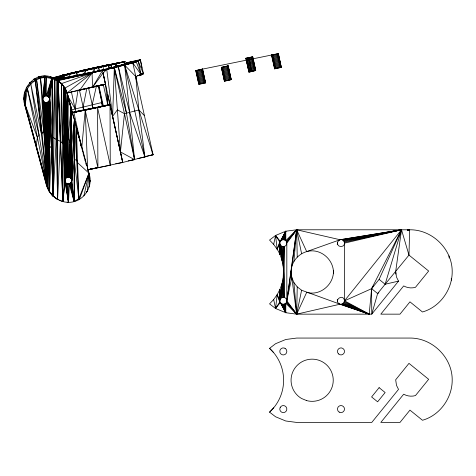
<?xml version="1.0" encoding="UTF-8"?>
<svg xmlns="http://www.w3.org/2000/svg" width="476" height="476" viewBox="0 0 476 476"><rect width="100%" height="100%" fill="white"/><g stroke="black" fill="none" stroke-linecap="round" stroke-linejoin="round"><path stroke-width="0.71" d="M126.473 113.181L114.329 67.741L108.076 68.514L119.178 65.611L132.792 62.862L153.052 154.765L122.719 162.459L112.616 116.4L106.773 69.532L64.04 78.754L56.715 79.885L57.072 80.313L56.222 139.474L53.068 196.1L49.587 191.614L51.384 148.203L52.437 137.136L52.408 78.415L57.257 80.373L108.076 68.514L124.658 65.117L135.815 76.576L143.466 73.738L140.444 60.018L132.792 62.862L114.329 67.741L57.685 80.753L58.233 81.2L60.339 141.283L57.59 199.533L52.11 195.19L49.587 191.614L49.7 100.305L51.813 78.171L50.176 76.618C34.433 71.84 19.921 89.363 24.591 104.369L46.6 185.622C49.772 197.088 62.517 204.864 74.125 201.616C85.335 198.575 92.6 186.128 89.434 174.87L71.174 107.832C68.58 99.615 67.83 90.071 61.469 83.627L55.222 78.677L50.176 76.618L55.638 78.951L58.233 81.2L62.85 201.681L59.655 200.069M128.228 160.9L134.589 159.644L114.329 67.741L103.108 69.692L92.058 72.929L61.446 83.609L65.075 88.239L65.033 179.791L62.85 201.681L57.822 80.884L51.813 78.171L44.53 75.904L46.172 77.463C57.185 79.986 68.377 78.748 79.141 75.398L106.773 69.532L103.054 73.048L92.594 87.215L105.505 84.276L102.507 70.549L92.594 87.215L105.482 84.276L103.054 73.048L122.719 162.459L87.691 169.867L91.16 168.76M87.947 170.533L88.976 173.204L78.843 198.676L74.304 201.568L74.399 119.654L72.542 114.163M67.092 201.991L68.496 202.389L64.914 180.701L63.296 144.091C60.809 140.432 55.978 139.968 52.735 137.255L54.853 79.409L57.822 80.884L57.59 199.533L56.454 198.45L58.375 199.42M71.882 111.402L67.152 93.361L65.075 88.239L64.801 181.38C65.664 185.289 72.066 184.861 71.941 180.66L74.262 160.632L74.399 119.654L79.891 140.938M66.735 92.427C68.461 91.862 55.769 76.338 63.736 86.507L64.914 180.701L64.677 180.475L65.718 182.957L67.294 183.855L69.353 184.069L74.125 201.616L71.465 178.911L71.584 109.313L70.906 178.185L71.578 179.523L71.638 182.832M279.918 299.898L279.942 289.402L281.965 283.779L283.196 277.93L284.226 246.532C287.153 245.866 287.73 241.493 285.07 240.088C279.65 237.673 278.567 246.187 277.157 249.251C286.362 263.573 283.107 281.399 284.226 297.411C287.153 298.071 287.73 302.45 285.07 303.849C279.65 306.264 278.567 297.756 277.157 294.692L279.942 289.402L280.269 299.047L279.918 301.713L275.586 308.502L269.553 303.872L273.67 299.547L277.157 294.692L279.799 300.808L279.942 289.402M85.609 161.953L76.321 126.717L76.624 159.168L74.262 160.632L74.125 201.616L70.198 183.712L69.115 183.843L70.686 182.927L71.941 180.66L71.465 178.911L71.174 107.832L67.866 95.664L67.39 135.386L66.598 135.844L66.658 177.649L66.42 177.417L67.509 177.298L67.265 93.474L65.932 178.214L65.033 179.791L64.998 134.47L67.265 93.474L66.658 177.649L65.694 177.982L67.509 177.298L67.866 95.664L66.997 93.046L92.058 72.929L90.696 72.519L66.961 77.189L55.222 78.677L64.04 78.754L92.058 72.929L92.594 87.215M67.265 177.066L68.413 177.173L71.174 107.832L70.906 178.185L69.079 177.054L67.265 177.066L70.174 177.631L71.037 143.008L69.793 142.502L68.139 136.416L71.174 107.832L70.174 177.631L69.079 177.054L69.323 177.286L70.674 142.729M333.45 270.529C334.098 284.356 320.253 296.256 306.687 292.341L296.679 314.154L285.761 312.72L285.796 303.289L296.679 314.154L371.768 314.154L398.525 281.12L396.49 277.062L395.681 271.51L401.506 229.783L340.072 239.737L306.687 251.596C299.547 253.637 293.817 259.372 291.776 266.512L286.826 300.808L296.679 314.154L340.072 304.2L369.203 314.154L371.601 288.676L401.506 229.783L340.983 239.618M49.48 97.723L49.367 99.99L49.7 100.305L48.07 102.447L47.969 187.746L48.748 190.816L49.587 191.614L47.398 186.378L48.07 102.447L47.743 102.138C45.714 103.423 42.614 101.983 42.786 99.436L40.537 78.237L38.901 76.678L46.172 77.463L46.285 95.908L48.778 96.92L49.694 98.49L52.735 137.255M65.391 182.451L68.496 202.389L68.205 183.968L69.353 184.069L68.496 202.389L65.956 183.177L65.039 181.612L62.85 201.681L63.736 86.507L62.225 142.717M71.227 178.684L71.465 178.911L71.692 144.508L74.399 119.654L78.843 198.676L78.379 199.831M57.334 139.926L57.822 80.884M65.932 178.214L66.325 136.207L65.23 133.589M46.327 182.707L46.6 185.622L47.969 187.746L48.832 147.03L49.195 146.751L48.07 102.447L46.898 102.495L47.225 102.804L48.022 145.097L47.398 186.378L30.791 83.925L41.341 133.405L42.001 133.125L35.289 80.438L29.643 82.836L30.791 83.925L26.418 87.566L27.346 88.453L24.419 92.987L25.186 93.712L24.591 104.369L47.398 186.378L46.6 185.622L25.234 104.976C21.42 91.731 32.386 77.32 46.172 77.463L45.381 96.033L43.477 96.634L43.81 96.949L44.536 96.384L44.75 77.659L38.901 76.678M49.195 146.751L48.796 101.888L47.743 102.138L49.7 100.305L53.068 196.1L54.853 79.409L57.59 199.533L57.072 80.313M63.296 144.091L64.325 133.607L65.075 88.239L66.723 92.356M60.541 141.443L61.6 83.746L57.685 80.753L61.6 83.746L62.85 201.681M290.931 271.594L291.776 277.431L293.882 282.518L297.232 286.885L296.679 314.154L286.356 302.563M67.265 93.474L65.379 178.94L65.135 178.714M71.608 178.042L71.793 179.702L74.399 119.654L71.941 180.66M89.363 177.607L89.434 174.87L89.476 186.14L88.673 187.205M70.252 142.556L69.323 177.286L68.175 176.941L68.413 177.173L70.252 142.556L71.174 107.832M281.554 297.762L281.965 283.779L280.269 299.047L281.554 297.762L284.226 297.411L284.226 246.532C281.732 247.276 279.168 244.712 279.918 242.225L275.586 235.436L269.553 240.071L273.67 244.396L277.157 249.251L279.799 243.135L279.942 254.541L280.269 244.89L281.965 260.158L282.405 246.532L283.196 266.007L283.315 246.651L283.613 271.969L283.315 297.292L283.196 277.93L282.405 297.411L281.965 283.779L280.828 298.321M144.43 115.674L138.855 109.944L124.456 113.693L117.382 109.825L112.616 116.4L114.329 67.741L79.474 75L81.884 74.381C73.078 76.511 64.355 78.302 55.222 78.677L58.34 77.987L70.823 77.13L78.326 75.559M24.651 100.68L23.8 98.716L25.186 93.712L25.234 104.976L47.398 186.378L45.155 143.359L43.965 132.304L42.905 98.526L42.572 98.211L43.81 96.949L44.75 77.659L45.381 96.033L46.285 95.908L51.813 78.171L53.068 196.1L49.819 99.401L49.337 97.645L51.813 78.171L47.201 96.021M43.251 97.681L44.75 77.659L42.905 98.526L43.251 97.681L42.917 97.36L43.81 96.949M98.062 71.168L98.348 67.515L111.092 64.944L111.729 67.83M285.07 240.088L285.761 231.223L296.679 229.783L409.646 229.783C432.267 229.42 452.521 249.275 452.2 271.969C452.2 289.86 439.794 307.103 422.474 311.988L409.955 301.849L399.989 314.154L380.818 314.154L403.684 285.915C407.212 287.915 411.579 288.486 415.477 287.29L428.65 271.022L408.973 255.094L401.506 229.783L342.738 240.088L341.893 239.737M285.017 240.071L285.761 231.223L275.586 235.436L273.67 244.396M293.882 261.425L296.679 229.783L340.072 239.737L337.936 241.38L337.288 243.652M86.126 192.221L87.316 191.4L88.976 173.204L77.582 162.697L76.624 159.168M115.299 67.045L115.597 64.141L124.861 61.612L125.337 63.784M49.694 98.49L51.813 78.171L48.046 96.366L47.713 96.051L49.694 98.49L49.492 100.442M145.299 156.503L153.052 154.765L124.658 65.117L134.589 159.644L120.434 151.909L124.456 113.693M277.157 294.692L275.586 308.502L285.761 312.72L285.07 303.849M37.372 137.415L25.234 104.976L27.346 88.453L39.092 135.148L37.372 137.415L36.313 145.68L35.593 144.996M337.585 242.225L337.258 244.575M340.983 304.319L343.47 303.289L344.499 300.808L344.499 243.135L344.029 241.38L342.738 240.088M277.157 249.251L275.586 235.436L280.269 241.38L285.761 231.223L285.796 240.648L296.679 229.783L291.056 271.969L296.679 314.154L286.707 301.713M333.45 273.414C334.098 259.581 320.253 247.681 306.687 251.596L296.679 229.783L286.826 243.135L286.826 300.808L296.679 229.783L286.356 241.38M78.022 89.916L75.143 108.873L75.779 111.753M51.813 78.171L48.778 96.92L47.713 96.051M284.226 239.737L285.761 231.223L280.828 240.648M108.106 68.943L108.76 65.408L94.183 68.395L92.897 71.811M86.834 88.369L83.11 106.844L83.401 110.527M297.232 286.885L301.6 290.235L296.679 314.154L293.882 282.518M286.826 300.808L291.776 277.431M96.384 86.21L92.231 104.684L92.451 108.373M83.871 195.928L88.976 173.204L89.476 186.14M75.815 75.94L76.803 72.4L103.631 66.301M283.315 239.618L285.761 231.223L281.554 240.088M373.202 286.195L371.601 288.676L371.768 314.154L377.617 293.537L385.132 284.243L401.506 229.783L343.47 240.648M83.835 74.5L85.246 70.394L102.816 66.462M89.726 181.862L90.196 180.499L89.732 181.796M42.459 99.121L42.935 101.34M78.022 199.569L79.373 199.414L88.976 173.204M282.405 239.737L285.761 231.223M49.468 146.382L49.355 101.156L49.022 100.841L49.819 99.401M344.38 242.225L401.506 229.783L344.499 300.808L369.203 314.154L340.072 304.2C332.427 300.969 343.351 292.585 344.499 300.808L371.601 288.676L379.116 279.382L401.506 229.783L344.029 241.38M79.855 110.706L72.078 112.794L107.76 104.821L107.749 94.557L110.016 104.851L72.078 112.794L72.483 112.021L110.016 104.851L112.616 116.4M81.414 89.512L93.028 87.066L79.795 90.131L92.058 72.929L82.497 74.625L91.338 72.715L83.074 74.464M66.325 136.207L66.598 135.844M286.707 242.225L296.679 229.783L301.6 253.702M379.116 279.382L385.132 284.243L408.973 255.094L409.646 229.783L407.456 230.098L409.646 229.783L408.2 230.081M199.313 69.603L198.962 70.02L195.707 70.555L198.807 84.3L205.43 82.86L202.568 69.068L195.707 70.555M275.104 54.139L274.753 54.55L271.498 55.091L274.598 68.836L281.221 67.396L278.359 53.598L271.498 55.091M71.59 181.35L71.822 181.57L71.239 182.195L74.125 201.616L70.686 182.927L71.477 182.421M269.553 412.145A43.215 43.215 0 0 0 269.553 348.343L275.586 343.714L285.761 339.495L296.679 338.061L409.646 338.061C432.267 337.692 452.521 357.547 452.2 380.247C452.2 398.132 439.794 415.375 422.474 420.26L409.955 410.122L399.989 422.432L380.818 422.432L403.684 394.193C407.212 396.193 411.579 396.758 415.477 395.562L428.65 379.301L408.973 363.367L395.681 379.788L396.49 385.34L398.525 389.392L371.768 422.432L296.679 422.432L285.761 420.992L275.586 416.78L269.553 412.145L273.67 407.819M71.584 76.362L70.823 77.13L66.961 77.189M378.884 292.782L377.617 293.537L371.601 288.676M64.914 88.09L92.058 72.929L81.759 74.809M79.795 90.131L80.688 89.666L79.248 89.934M77.439 75.291L76.803 72.4L54.615 78.724M126.729 63.005L126.253 62.82L139.777 59.762L140.444 60.018L126.265 63.231L121.261 65.033L136.225 61.755L141.199 74.839L137.713 75.624L141.199 74.839L138.177 61.124L126.265 63.231L140.444 60.018L141.812 67.812M201.985 83.734L198.962 70.02L202.568 69.068M221.358 67.372L228.218 65.878L231.241 79.599L227.635 80.551L224.38 81.087L221.358 67.372L228.218 65.878M245.848 58.274L252.708 56.781L255.731 70.502L252.131 71.454L249.103 57.733L245.848 58.274L248.877 71.989L251.245 71.638L249.103 57.733L252.708 56.781M277.782 68.264L274.753 54.55L278.359 53.598M224.38 81.087L225.511 80.724M248.877 71.989L250.001 71.626M275.652 68.443L274.598 68.836M59.94 78.647L59.601 77.207L53.847 78.534L59.768 77.124L60.458 78.373M64.04 78.754L77.891 75.386L73.786 75.97M104.863 65.706L107.219 64.968L70.549 73.179L118.554 62.743L94.879 67.574L60.22 75.797L124.861 61.612L60.22 75.797L52.765 77.868M106.249 65.718L124.861 61.612L105.404 65.914L115.597 64.141L118.268 66.575M137.945 158.496L144.918 157.026L129.621 112.384L118.351 66.717L108.076 68.514L131.358 63.26L119.178 65.611L132.203 62.177M131.394 62.332L126.265 63.231L128.77 62.915L121.261 65.033L138.177 61.124L143.466 73.738L141.402 74.292M42.001 133.125L43.965 132.304L36.61 79.885L33.885 79.099L35.289 80.438L47.398 186.378L47.225 102.804L48.07 102.447L49.587 191.614L49.355 101.156L48.469 101.572L48.796 101.888L49.587 191.614M45.089 142.907L42.911 100.347L42.578 100.031L43.268 101.192L45.155 143.359L46.398 144.597L47.731 144.412M86.21 191.834L87.316 191.4M70.924 183.153L69.96 183.492L70.198 183.712M95.902 71.799L99.633 70.519M29.643 82.836L31.023 82.372M199.277 84.068L198.807 84.3M71.656 109.837L101.882 102.524L98.693 85.537M129.282 63.118L121.261 65.033L136.225 61.755L119.178 65.611M64.093 78.046L63.611 75.88L53.824 78.183L63.611 75.88L64.879 77.612M127.282 63.475L121.261 65.033L128.877 63.195M57.09 77.517L63.611 75.88L53.044 78.326M127.788 63.397L121.261 65.033L128.472 63.272M80.688 89.666L66.997 93.046L105.505 84.276M91.939 168.819L87.691 169.867L110.259 165.249L110.016 104.851L107.76 104.821L103.233 84.24M53.092 78.237L69.425 74.268L70.061 77.16M56.412 77.642L63.611 75.88L54.716 77.987M77.308 75.553L70.823 77.13L76.928 75.672M77.118 75.613L70.823 77.13L77.023 75.642M55.597 77.802L63.611 75.88M200.598 83.722L201.443 83.52M96.735 167.719L87.691 169.867L98.532 167.391M128.032 63.106L125.111 63.79L127.449 63.266M122.766 162.453L110.016 104.851L72.078 112.794L87.031 109.296M401.506 229.783L344.499 243.135C344.672 247.651 337.3 247.651 337.466 243.135L337.466 244.616M81.253 74.619L90.696 72.519L82.056 74.452M385.132 284.243L398.525 281.12M69.425 74.268L52.806 77.897L85.246 70.394L85.882 73.286M52.794 77.891L76.803 72.4M82.741 74.333L90.696 72.519M72.078 112.794L90.303 108.623M103.119 66.104L60.22 75.797L85.246 70.394M101.804 66.45L60.22 75.797L102.138 66.581M56.108 77.999L59.768 77.124L60.089 78.57M101.418 66.575L60.22 75.797L103.964 65.902L70.549 73.179M101.334 66.616L60.22 75.797L101.626 66.658M252.476 71.037L251.584 71.239L249.198 60.41M277.234 68.056L278.127 67.854M98.776 66.753L82.372 70.371L107.219 64.968M132.637 62.344L138.177 61.124L132.881 62.053L140.444 60.018L126.253 62.82M106.553 65.361L118.554 62.743M106.987 65.527L124.861 61.612L107.237 65.236L124.861 61.612L107.57 65.367M113.187 67.217L131.358 63.26L115.454 66.646M56.846 77.808L59.601 77.207L53.931 78.486M53.818 78.855L58.34 77.987M81.396 89.512L105.482 84.276L107.76 104.821M107.76 65.307L124.861 61.612L107.743 65.158M107.951 65.242L124.861 61.612M133.215 62.177L138.177 61.124L133.393 61.975M57.257 80.373L92.058 72.929L80.914 75.012M137.659 75.595L141.199 74.839L132.792 62.862M202.336 83.324L203.621 83.056M89.559 87.578L105.482 84.276L104.357 84.258M83.461 74.339L91.338 72.715L83.544 74.304M91.838 87.096L105.482 84.276L96.027 86.114M139.236 75.244L141.199 74.839L139.212 75.19M94.058 86.62L105.482 84.276L96.063 86.126M96.211 86.162L105.482 84.276L94.224 86.513M199.141 69.811L274.932 54.341M57.81 77.523L59.768 77.124M133.601 62.058L138.177 61.124L131.055 62.731M53.842 78.778L58.149 77.915M96.152 86.156L105.482 84.276M141.336 74.161L143.466 73.738L142.806 73.483M253.357 70.853L254.166 70.692M228.867 79.95L230.36 79.671M141.199 74.839L139.147 75.208M407.474 230.2L409.646 229.783L407.462 230.17M80.022 75.214L92.058 72.929M150.922 155.164L153.052 154.765L152.088 151.987M116.364 66.229L115.597 64.141L104.512 66.116L102.994 66.539L103.631 69.425M279.817 67.509L280.501 67.39M115.716 163.714L122.719 162.459M129.615 62.719L126.265 63.231L130.948 62.427M126.265 63.231L130.507 62.517M141.568 157.58L144.918 157.026L138.855 109.944L135.815 76.576L136.112 79.54M254.85 70.573L255.731 70.502M204.71 82.854L205.626 82.717L205.215 82.776M27.346 88.453L47.398 186.378L44.56 102.465L43.5 101.602L45.404 102.816L47.225 102.804L45.988 102.614L46.315 102.929L47.308 144.591M67.39 135.386L67.687 136.481L68.139 136.416M55.222 78.677L58.869 78.189M33.885 79.099L40.537 78.237L47.398 186.378L46.315 102.929L45.077 102.501L45.404 102.816L47.398 186.378L36.61 79.885M132.441 159.912L134.589 159.644L118.351 66.717M281.013 67.312L281.381 67.312M231.241 79.599L230.866 79.593L230.551 78.147M77.136 75.755L76.767 75.755M55.638 78.951L52.408 78.415L53.068 196.1M68.443 184.194L67.294 183.855L68.496 202.389L66.45 183.51L67.532 184.081M340.072 304.2L301.6 290.235M341.893 304.2L369.203 314.154L344.38 301.713M205.59 82.782L202.496 69.038M342.738 303.849L369.203 314.154L344.029 302.563M343.47 303.289L369.203 314.154M43.114 76.1L46.172 77.463M38.026 77.041L40.537 78.237M52.11 195.19L55.912 198.046M65.718 182.957L66.682 183.73M395.681 271.51L395.877 274.093M25.234 104.976L24.591 104.369L25.52 106.386M23.8 98.716L24.466 99.353M70.174 177.631L69.93 177.399L71.465 178.911M49.337 97.645L48.445 96.604M269.553 348.343L273.67 352.668M71.037 143.008L71.692 144.508M42.786 99.436L47.398 186.378L43.828 101.912L42.911 100.347M64.325 133.607L64.998 134.47M49.641 145.959L51.384 148.203M74.351 160.614L78.843 198.676L79.373 199.414M100.263 70.698L98.348 67.515L94.183 68.395L94.98 72.007M67.217 95.057L75.143 108.873L71.388 91.838M285.017 303.872L285.761 312.72L280.269 302.563L275.586 308.502L273.67 299.547M280.828 303.289L285.761 312.72L284.226 304.2M281.554 303.849L285.761 312.72L283.315 304.319M48.022 145.097L48.832 147.03M282.405 304.2L285.761 312.72M69.663 104L71.079 107.731L68.383 98.526M68.83 100.781L71.079 107.731M67.342 94.986L67.967 97.11M75.94 126.89L76.517 129.002M77.868 133.934L78.445 136.053M80.759 144.508L81.336 146.626L80.283 142.348L81.354 146.614M82.11 149.44L82.687 151.552M83.068 152.963L83.651 155.075M84.032 156.485L84.609 158.597M84.996 160.007L85.573 162.12M85.96 163.524L86.537 165.642M85.983 163.393L86.555 165.553M98.127 85.496L102.81 106.094M79.92 140.926L76.321 126.717L78.843 198.676M102.066 106.213L101.882 102.524L102.721 106.13M278.287 53.568L281.31 67.289M278.198 53.675L281.221 67.396M277.984 53.592L278.781 57.203M279.103 58.649L279.739 61.535M280.531 65.147L280.852 66.586M277.811 53.8L280.834 67.515M277.234 53.961L280.257 67.681M276.496 54.151L279.519 67.866M275.652 54.347L278.674 68.068M273.873 54.734L276.895 68.455M273.063 54.895L276.086 68.609M272.385 55.014L275.408 68.734L271.873 55.091L274.896 68.806M271.665 55.008L274.688 68.728M252.637 56.757L255.66 70.472M252.548 56.864L255.57 70.579M252.334 56.781L252.655 58.221M252.161 56.983L255.184 70.704M251.578 57.144L254.606 70.864M250.84 57.334L253.869 71.049M250.001 57.536L253.024 71.251L249.757 71.918L246.735 58.203M248.222 57.917L251.245 71.638M247.413 58.078L250.435 71.799M246.223 58.274L249.245 71.995M246.015 58.197L249.037 71.912M245.919 58.304L248.948 72.019M228.147 65.855L231.169 79.569M228.058 65.956L231.08 79.676M227.843 65.878L228.325 68.044M228.641 69.484L229.277 72.376M229.593 73.816L230.229 76.707M227.671 66.081L230.693 79.801M227.088 66.241L230.116 79.962M226.35 66.432L229.378 80.146M225.505 66.634L228.534 80.349M224.612 66.83L227.635 80.551M223.732 67.015L226.755 80.736M222.923 67.175L225.945 80.896M222.238 67.3L225.267 81.015M221.733 67.372L224.755 81.093M221.524 67.294L224.386 80.289M221.429 67.402L224.458 81.116M202.407 69.145L205.43 82.86M202.02 69.27L205.043 82.985M201.437 69.431L204.466 83.145M200.699 69.615L203.728 83.336M199.855 69.817L202.883 83.532M198.081 70.204L201.104 83.919M197.272 70.365L200.295 84.079M196.588 70.484L199.617 84.198M196.082 70.561L199.105 84.276M196.029 71.198L198.736 83.473M124.658 65.117L144.918 157.026M115.597 64.141L116.233 67.033M108.76 65.408L109.397 68.294M98.859 85.632L103.328 105.904M101.882 102.524L102.673 106.124M110.259 165.249L97.562 107.641L97.919 167.85L85.216 110.242L110.016 104.851L73.887 112.473L81.723 148.03L85.216 110.242L87.661 169.129M88.476 87.655L93.022 108.284M79.355 89.821L83.901 110.444M337.288 300.285L337.585 301.713M71.221 108.457L71.793 111.348M337.258 299.362L337.466 300.808L337.466 299.327M291.092 273.884L291.705 278.281M71.168 108.469L71.346 109.938M71.822 181.57L74.125 201.616M448.963 255.826L449.183 258.04M451.236 278.722L451.379 280.203M280.828 245.622L281.965 260.158L281.554 246.181M114.329 67.741L120.434 151.909M111.092 64.944L111.229 67.782M43.268 101.192L47.398 186.378M49.7 100.305L51.438 147.75M43.828 101.912L45.333 143.782M45.613 144.145L44.56 102.465L44.226 102.156L45.404 102.816L45.976 144.424M296.679 229.783L297.232 257.058M67.687 136.481L68.413 177.173L67.866 95.664M66.967 135.565L67.509 177.298M65.057 134.018L65.379 178.94L65.075 88.239M279.918 244.045L279.942 254.541M71.584 109.313L71.793 179.702M64.677 180.475L64.677 181.832M46.315 102.929L46.398 144.597M74.262 160.632L74.304 201.568M280.269 407.325L279.918 408.17A3.516 3.516 0 0 0 284.226 412.478L285.07 412.127A3.516 3.516 0 0 0 285.796 406.593A3.516 3.516 0 0 0 280.269 407.325M379.116 387.654L371.601 396.948L377.617 401.815L385.132 392.522L379.116 387.654M143.466 73.738L141.336 74.22L143.466 73.738M285.07 348.367L284.226 348.015A3.516 3.516 0 0 0 279.918 352.317L280.269 353.168A3.516 3.516 0 0 0 285.796 353.894A3.516 3.516 0 0 0 285.07 348.367M306.687 400.619L301.6 398.513A21.093 21.093 0 0 1 300.053 362.968A21.093 21.093 0 0 1 332.92 376.581A21.093 21.093 0 0 1 306.687 400.619M339.227 412.127A3.516 3.516 0 0 0 344.499 409.08A3.516 3.516 0 0 0 339.227 406.034A3.516 3.516 0 0 0 339.227 412.127M338.495 353.894A3.516 3.516 0 0 0 344.38 352.317A3.516 3.516 0 0 0 340.072 348.015A3.516 3.516 0 0 0 338.495 353.894"/></g></svg>
